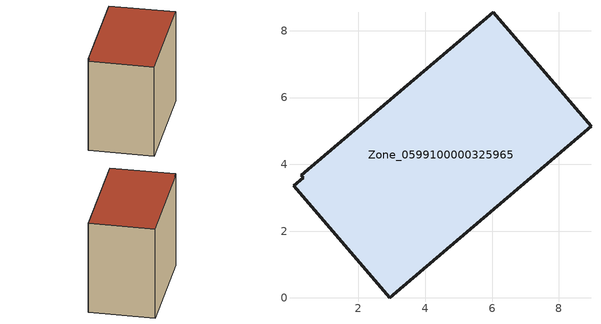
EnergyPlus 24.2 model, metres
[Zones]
Zone_0599100000325965
 floor ground (C_G): 8.96,5.14 2.93,0 0.06,3.37 0.34,3.59 0.28,3.67 6.03,8.56 z0
 wall outside (C_F): 8.96,5.14 6.03,8.56 0.28,3.67 0.34,3.59 0.06,3.37 2.93,0 8.96,5.14 z0:6.64
 roof outside (C_R): 2.93,0 8.96,5.14 6.03,8.56 0.28,3.67 0.34,3.59 0.06,3.37 z6.64
[BUILDING]
Pand.0599100000325965: North Axis=0; Terrain=City; Loads Convergence Tolerance Value=0.04; Temperature Convergence Tolerance Value=0.4; Solar Distribution=FullExterior; Maximum Number of Warmup Days=25; Minimum Number of Warmup Days=1
[Site:Location]
Rotterdam.The.Hague.AP_ZH_NLD Design_Conditions: Latitude=51.96; Longitude=4.45; Time Zone=1; Elevation=-4.5
[SITE:GROUNDTEMPERATURE:BUILDINGSURFACE]
18, 18, 18, 18, 18, 18, 18, 18, 18, 18, 18, 18
[MATERIAL] Thermal Absorptance=0.9; Solar Absorptance=0.7; Visible Absorptance=0.7
Name | Roughness | Thickness | Conductivity | Density | Specific Heat
G.TI.1946 | MediumSmooth | 0.15 | 1 | 540 | 1210
F.TI.1946 | Rough | 0.3 | 0.857143 | 1920 | 840
R.TI.1946 | MediumRough | 0.2 | 0.1 | 1500 | 1000
[CONSTRUCTION]
C_G: G.TI.1946
C_F: F.TI.1946
C_R: R.TI.1946
[ZONE]
Zone_0599100000325965: Type=1; Multiplier=1; Ceiling Height=Autocalculate; Volume=Autocalculate; Floor Area=autocalculate; Part of Total Floor Area=Yes
[ZONEINFILTRATION:DESIGNFLOWRATE]
Infil_Zone_0599100000325965: Zone or ZoneList or Space or SpaceList=Zone_0599100000325965; Schedule=AlwaysOn; Design Flow Rate Calculation Method=Flow/Area; Flow Rate per Floor Area=0.003; Constant Term Coefficient=1; Temperature Term Coefficient=0; Velocity Term Coefficient=0; Velocity Squared Term Coefficient=0
[HVACTEMPLATE:ZONE:IDEALLOADSAIRSYSTEM]
Zone_0599100000325965: Maximum Heating Supply Air Temperature=50; Minimum Cooling Supply Air Temperature=13; Maximum Heating Supply Air Humidity Ratio=0.0156; Minimum Cooling Supply Air Humidity Ratio=0.0077; Heating Limit=NoLimit; Cooling Limit=NoLimit; Dehumidification Control Type=ConstantSensibleHeatRatio; Cooling Sensible Heat Ratio=0.7; Dehumidification Setpoint=60; Humidification Control Type=None; Humidification Setpoint=30; Outdoor Air Method=None; Outdoor Air Flow Rate per Person=0.00944; Outdoor Air Flow Rate per Zone Floor Area=0; Outdoor Air Flow Rate per Zone=0; Demand Controlled Ventilation Type=None; Outdoor Air Economizer Type=NoEconomizer; Heat Recovery Type=None; Sensible Heat Recovery Effectiveness=0.7; Latent Heat Recovery Effectiveness=0.65
[ZONECONTROL:THERMOSTAT]
ThermostatControl_Zone_0599100000325965: Zone or ZoneList=Zone_0599100000325965; Control Type Schedule=DualSetpointControlType; Control 1=Thermostat_Zone_0599100000325965; Temperature Difference Between Cutout And Setpoint=0
[THERMOSTATSETPOINT:DUALSETPOINT]
Thermostat_Zone_0599100000325965: Heating Setpoint Temperature Schedule=HeatingSetpoint_Zone_0599100000325965; Cooling Setpoint Temperature Schedule=CoolingSetpoint_Zone_0599100000325965
[SCHEDULE:COMPACT]
HeatingSetpoint_Zone_0599100000325965: Through: 12/31, For: AllDays, Until: 24:00, 21
CoolingSetpoint_Zone_0599100000325965: Through: 12/31, For: AllDays, Until: 24:00, 24
DualSetpointControlType: Through: 12/31, For: AllDays, Until: 24:00, 4
AlwaysOn: Through: 12/31, For: AllDays, Until: 24:00, 1
